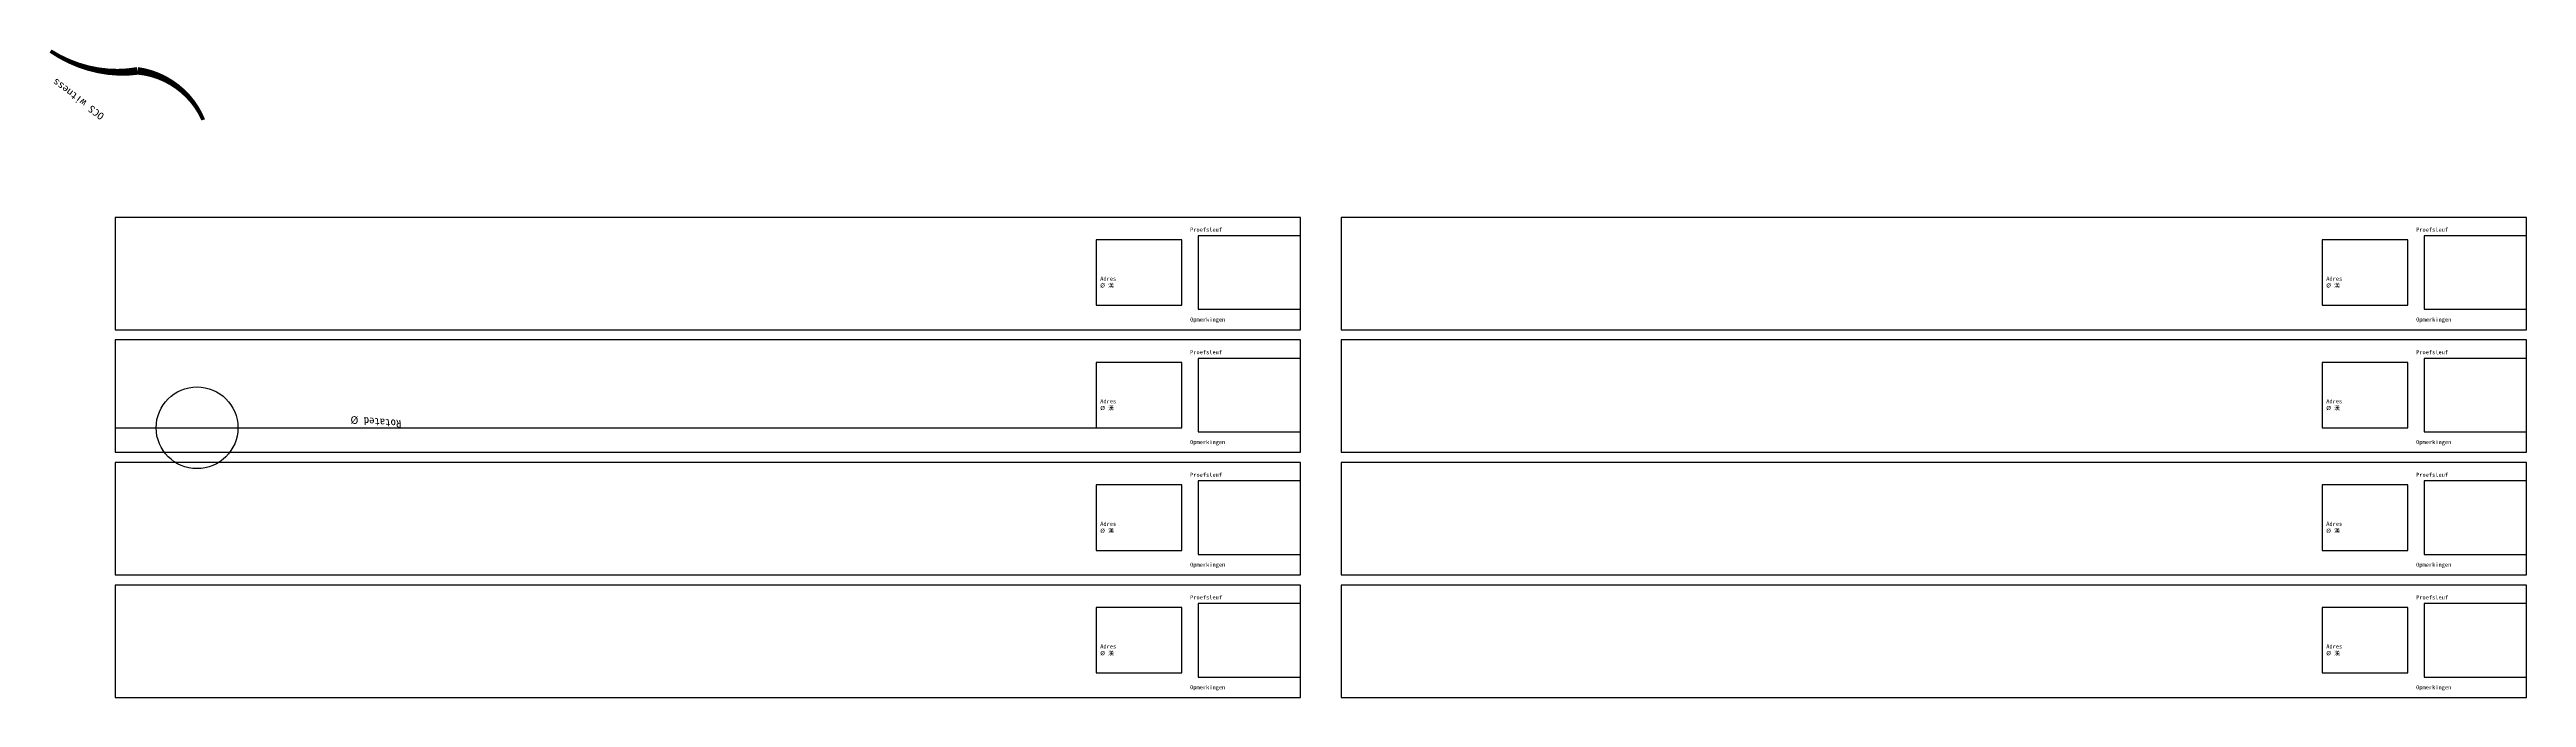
# Model space of a CAD drawing. Header units: millimetres. Extents: x -1.6 to 59, y -9.6 to 6.3.
import ezdxf

# ---------------------------------------------------------------- set-up
doc = ezdxf.new("R2010")
doc.units = ezdxf.units.MM
doc.layers.add('Hulplijn kader', color=7, linetype='Continuous')
doc.layers.add('KADER', color=7, linetype='Continuous')

msp = doc.modelspace()

# ---------------------------------------------------------------- linework, layer by layer
msp.add_line((0, -3, 2), (25, -3, 5))
at = {"extrusion": (0.3, 0.4, 1), "elevation": 3}
msp.add_lwpolyline([(1, -4, 0.1, 0.2, 0.3), (3, -4, 0.2, 0.1, -0.2), (5, -3, 0, 0, 0)], format="xyseb", dxfattribs=at)
msp.add_circle((2, -3), 1)
at = {"layer": 'Hulplijn kader'}
for points in [[(24, 0), (26.1, 0), (26.1, 1.6), (24, 1.6)], [(26.5, -0.1), (29, -0.1), (29, 1.7), (26.5, 1.7)], [(54, 0), (56.1, 0), (56.1, 1.6), (54, 1.6)], [(56.5, -0.1), (59, -0.1), (59, 1.7), (56.5, 1.7)], [(24, -3), (26.1, -3), (26.1, -1.4), (24, -1.4)], [(26.5, -3.1), (29, -3.1), (29, -1.3), (26.5, -1.3)], [(54, -3), (56.1, -3), (56.1, -1.4), (54, -1.4)], [(56.5, -3.1), (59, -3.1), (59, -1.3), (56.5, -1.3)], [(24, -6), (26.1, -6), (26.1, -4.4), (24, -4.4)], [(26.5, -6.1), (29, -6.1), (29, -4.3), (26.5, -4.3)], [(54, -6), (56.1, -6), (56.1, -4.4), (54, -4.4)], [(56.5, -6.1), (59, -6.1), (59, -4.3), (56.5, -4.3)], [(24, -9), (26.1, -9), (26.1, -7.4), (24, -7.4)], [(26.5, -9.1), (29, -9.1), (29, -7.3), (26.5, -7.3)], [(54, -9), (56.1, -9), (56.1, -7.4), (54, -7.4)], [(56.5, -9.1), (59, -9.1), (59, -7.3), (56.5, -7.3)]]:
    msp.add_lwpolyline(points, close=True, dxfattribs=at)
at = {"layer": 'KADER'}
for points in [[(0, -0.6), (29, -0.6), (29, 2.15), (0, 2.15)], [(30, -0.6), (59, -0.6), (59, 2.15), (30, 2.15)], [(0, -3.6), (29, -3.6), (29, -0.85), (0, -0.85)], [(30, -3.6), (59, -3.6), (59, -0.85), (30, -0.85)], [(0, -6.6), (29, -6.6), (29, -3.85), (0, -3.85)], [(30, -6.6), (59, -6.6), (59, -3.85), (30, -3.85)], [(0, -9.6), (29, -9.6), (29, -6.85), (0, -6.85)], [(30, -9.6), (59, -9.6), (59, -6.85), (30, -6.85)]]:
    msp.add_lwpolyline(points, close=True, dxfattribs=at)

# ---------------------------------------------------------------- texts
at = {"extrusion": (0.3, 0.4, 1)}
msp.add_text('OCS witness', height=0.2, dxfattribs=at).set_placement((3, -2, 4))
at = {"char_height": 0.1, "attachment_point": 1}
for insert in [(26.3, -0.3), (56.3, -0.3), (26.3, -3.3), (56.3, -3.3), (26.3, -6.3), (56.3, -6.3), (26.3, -9.3), (56.3, -9.3)]:
    msp.add_mtext('Opmerkingen', dxfattribs=dict(at, insert=insert))
at = {"extrusion": (0.3, 0.4, 1), "insert": (7, -3), "char_height": 0.2, "attachment_point": 1, "rotation": 35}
msp.add_mtext('Rotated Ø', dxfattribs=at)
at = {"layer": 'KADER'}
for p in [(26.3, 1.8), (56.3, 1.8), (26.3, -1.2), (56.3, -1.2), (26.3, -4.2), (56.3, -4.2), (26.3, -7.2), (56.3, -7.2)]:
    msp.add_text('Proefsleuf', height=0.1, dxfattribs=at).set_placement(p)
at = {"layer": 'KADER', "char_height": 0.1, "attachment_point": 1}
for insert in [(24.1, 0.7), (54.1, 0.7), (24.1, -2.3), (54.1, -2.3), (24.1, -5.3), (54.1, -5.3), (24.1, -8.3), (54.1, -8.3)]:
    msp.add_mtext('Adres\\PØ 漢', dxfattribs=dict(at, insert=insert))

doc.saveas('drawing.dxf')
